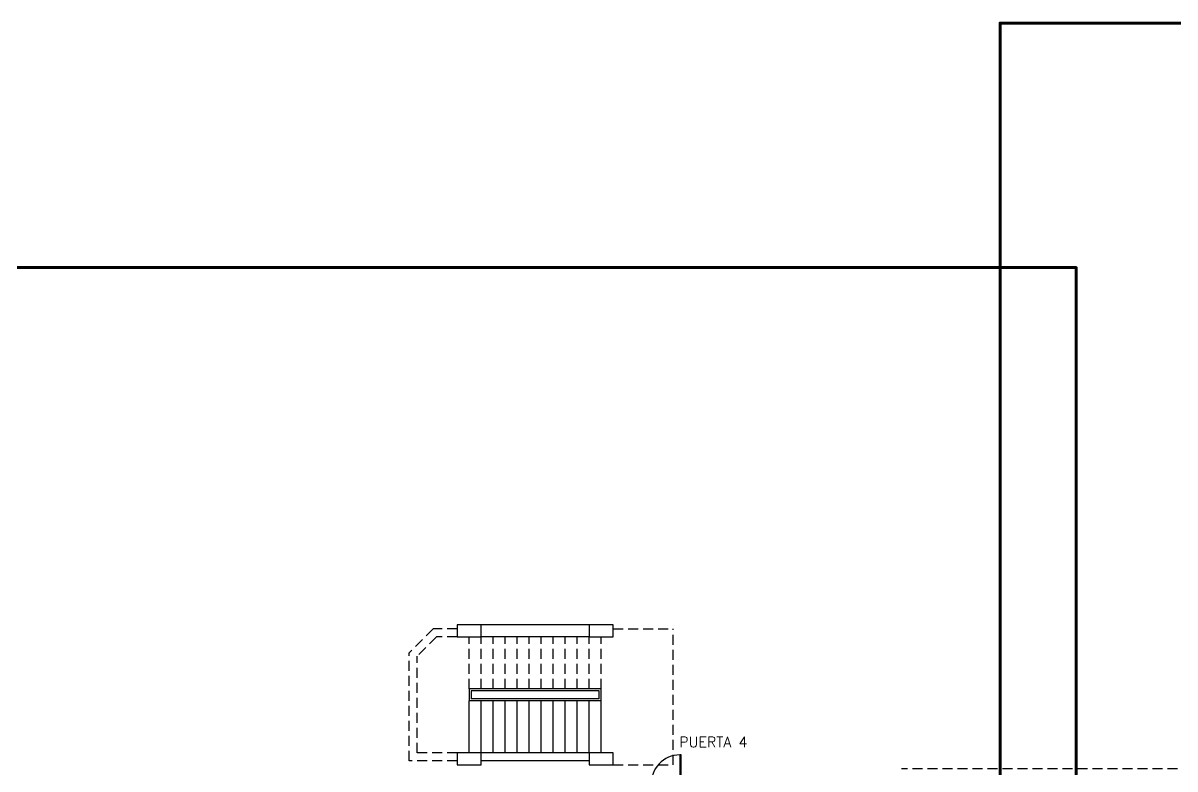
# Model space of a CAD drawing. Header units: metres. Extents: x 51 to 18146, y -212 to 18074.
# Drawn here: x 104.94 to 133.72, y 154.95 to 173.58 of the extents above; entities that cross this region are included whole.
import ezdxf

# ---------------------------------------------------------------- set-up
doc = ezdxf.new("R2010")
doc.units = ezdxf.units.M
doc.linetypes.add('HIDDEN', pattern=[0.375, 0.25, -0.125])
doc.layers.get('0').update_dxf_attribs({"color": 250})
for name, color, linetype in [('AY', 1, 'Continuous'), ('COL', 2, 'Continuous'), ('GR', 6, 'Continuous'), ('NO', 250, 'Continuous'), ('PA', 7, 'Continuous'), ('PU', 1, 'Continuous'), ('TA', 3, 'Continuous')]:
    doc.layers.add(name, color=color, linetype=linetype)
doc.layers.add('ZONAS', color=20, linetype='Continuous', lineweight=50)
doc.layers.get('0').freeze()
doc.styles.add('ROMANS', font='romans', dxfattribs={"height": 0.13})

# ---------------------------------------------------------------- blocks, each defined once
blk = doc.blocks.new('-MP1')
at = {"color": 0}
for points in [[(0.475, 0.5), (0.475, 0), (0.5, 0), (0.5, 0.5), (0.475, 0.5, 0.429311), (0, 0, 3.280951)], [(-0.475, -0.5), (-0.475, 0), (-0.5, 0), (-0.5, -0.5), (-0.475, -0.5, 0.429311), (0, 0, 3.280951)]]:
    blk.add_lwpolyline(points, format="xyb", dxfattribs=at)

msp = doc.modelspace()

# ---------------------------------------------------------------- linework, layer by layer
at = {"layer": 'AY', "color": 0, "linetype": 'HIDDEN'}
for p, q in [((115.184, 158.447), (114.584, 157.847)), ((115.784, 158.447), (115.184, 158.447)), ((119.684, 158.447), (121.184, 158.447)), ((121.184, 155.047), (121.184, 158.447)), ((115.267, 158.247), (114.784, 157.764)), ((115.784, 158.247), (115.267, 158.247)), ((114.584, 155.147), (114.584, 157.847)), ((114.784, 155.347), (114.784, 157.764)), ((115.784, 155.147), (114.584, 155.147)), ((115.784, 155.347), (114.784, 155.347)), ((119.684, 155.047), (121.184, 155.047)), ((133.784, 154.947), (126.884, 154.947)), ((133.784, 154.947), (131.549, 154.947))]:
    msp.add_line(p, q, dxfattribs=at)
at = {"layer": 'COL', "color": 15}
for points in [[(115.784, 158.547), (115.784, 158.247), (116.384, 158.247), (116.384, 158.547)], [(119.084, 158.547), (119.084, 158.247), (119.684, 158.247), (119.684, 158.547)], [(115.784, 155.347), (115.784, 155.047), (116.384, 155.047), (116.384, 155.347)], [(119.084, 155.347), (119.084, 155.047), (119.684, 155.047), (119.684, 155.347)]]:
    msp.add_lwpolyline(points, close=True, dxfattribs=at)
at = {"layer": 'GR', "color": 15, "linetype": 'HIDDEN'}
for p, q in [((116.084, 156.947), (116.084, 158.247)), ((116.384, 156.947), (116.384, 158.247)), ((116.684, 156.947), (116.684, 158.247)), ((116.984, 156.947), (116.984, 158.247)), ((117.284, 156.947), (117.284, 158.247)), ((117.584, 156.947), (117.584, 158.247)), ((117.884, 156.947), (117.884, 158.247)), ((118.184, 156.947), (118.184, 158.247)), ((118.484, 156.947), (118.484, 158.247)), ((118.784, 156.947), (118.784, 158.247)), ((119.084, 156.947), (119.084, 158.247)), ((119.384, 156.947), (119.384, 158.247))]:
    msp.add_line(p, q, dxfattribs=at)
at = {"layer": 'GR', "color": 15}
for p, q in [((116.084, 155.347), (116.084, 156.647)), ((116.384, 155.347), (116.384, 156.647)), ((116.684, 155.347), (116.684, 156.647)), ((116.984, 155.347), (116.984, 156.647)), ((117.284, 155.347), (117.284, 156.647)), ((117.584, 155.347), (117.584, 156.647)), ((117.884, 155.347), (117.884, 156.647)), ((118.184, 155.347), (118.184, 156.647)), ((118.484, 155.347), (118.484, 156.647)), ((118.784, 155.347), (118.784, 156.647)), ((119.084, 155.347), (119.084, 156.647)), ((119.384, 155.347), (119.384, 156.647))]:
    msp.add_line(p, q, dxfattribs=at)
at = {"layer": 'PA', "color": 0}
for p, q in [((119.084, 158.547), (116.384, 158.547)), ((119.084, 158.247), (116.384, 158.247)), ((119.084, 155.347), (116.384, 155.347)), ((119.084, 155.147), (116.384, 155.147))]:
    msp.add_line(p, q, dxfattribs=at)
at = {"layer": 'TA', "color": 0}
for p, q in [((116.084, 156.947), (116.084, 156.647)), ((119.384, 156.947), (116.084, 156.947)), ((119.334, 156.897), (116.134, 156.897)), ((116.134, 156.897), (116.134, 156.697)), ((119.334, 156.697), (119.334, 156.897)), ((119.384, 156.647), (119.384, 156.947)), ((119.384, 156.647), (116.084, 156.647)), ((119.334, 156.697), (116.134, 156.697))]:
    msp.add_line(p, q, dxfattribs=at)
at = {"layer": 'ZONAS', "color": 8, "lineweight": 140}
for points in [[(164.377, 112.847), (129.348, 112.847), (129.348, 173.584), (164.377, 173.584)], [(131.252, 125.188), (51.493, 125.188), (51.493, 167.472), (131.252, 167.472)]]:
    msp.add_lwpolyline(points, close=True, dxfattribs=at)

# ---------------------------------------------------------------- block references
at = {"layer": 'PU', "color": 0, "xscale": 1.5, "yscale": 1.5, "zscale": 1.5}
msp.add_blockref('-MP1', (120.634, 154.547), dxfattribs=at)

# ---------------------------------------------------------------- texts
at = {"layer": 'NO', "color": 0, "style": 'ROMANS'}
msp.add_text('PUERTA 4', height=0.26, dxfattribs=at).set_placement((121.332, 155.489))

doc.saveas('drawing.dxf')
